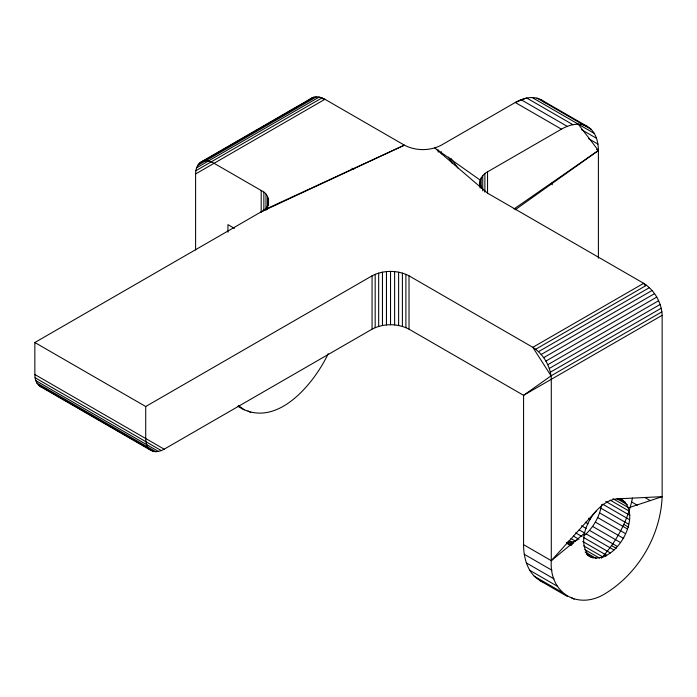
<?xml version="1.0" encoding="UTF-8"?>
<svg xmlns="http://www.w3.org/2000/svg" width="697" height="697" viewBox="0 0 697 697"><rect width="100%" height="100%" fill="white"/><g stroke="black" fill="none" stroke-linecap="round" stroke-linejoin="round"><path stroke-width="1.05" d="M587.615 555.352C613.308 570.503 646.241 513.454 620.278 498.782M195.604 249.979L195.604 173.962C195.622 169.493 196.955 164.475 201.015 162L311.873 97.998C316.046 95.716 321.056 97.066 324.941 99.288L404.391 145.159C415.691 151.083 430.049 151.083 441.349 145.159L515.257 102.494C523.029 98.05 533.057 95.35 541.386 99.906L587.58 126.575C595.691 131.515 598.366 141.543 598.401 150.5L598.401 258.265M479.884 186.848C478.761 180.68 481.967 174.607 487.543 171.828L561.451 129.163C569.222 124.719 579.251 122.019 587.58 126.575M584.025 535.714C593.278 527.847 599.664 516.564 601.642 504.576M601.25 558.253C616.688 541.447 627.901 520.441 632.458 498.033M480.207 188.12L480.207 180.14L434.736 147.938L487.543 193.165L643.671 283.304C654.448 290.135 661.627 302.559 662.15 315.314L662.15 496.665L617.202 498.852C595.099 500.559 571.888 539.905 590.385 556.955M328.217 353.71C313.598 384.439 275.367 430.807 237.703 406.142M612.977 498.677L628.685 507.747L662.15 496.665C660.582 534.904 639.053 572.202 606.721 592.677C579.094 611.121 549.123 593.818 551.283 560.667L596.231 510.962M662.15 315.314L523.569 395.321L409.017 329.176C397.708 323.26 383.359 323.26 372.059 329.176L164.187 449.19C160.301 451.412 155.292 452.762 151.127 450.489L40.26 386.478C36.209 384.012 34.867 378.994 34.85 374.516L34.85 342.515L261.192 211.836C270.915 208.028 270.915 194.306 261.192 190.499L214.075 163.298C210.189 161.077 205.179 159.726 201.015 162M661.923 311.847L551.057 375.849L523.569 395.321L523.569 544.671L551.283 560.667L584.748 533.109L579.207 529.912M309.991 99.453L311.873 97.998M515.266 209.727L598.401 150.5L578.222 124.127L532.038 97.458M514.011 208.961L598.401 150.5L596.519 149.411M199.133 163.464L314.077 97.092M197.617 165.442L316.551 96.77M196.502 167.89L319.235 97.04M195.831 170.756L322.049 97.885M195.604 173.962L324.941 99.288L322.964 98.887M34.85 342.515L145.717 406.517L372.059 275.838C383.359 269.922 397.708 269.922 409.017 275.838L532.813 347.315C543.59 354.137 550.769 366.57 551.283 379.316L551.283 560.667M535.697 349.249L646.563 285.239M538.52 351.654L649.386 287.652M541.194 354.485L652.061 290.475M543.669 357.657L654.535 293.655M545.873 361.107L656.74 297.096M547.755 364.74L658.621 300.729M549.271 368.469L660.137 304.458M550.386 372.198L661.244 308.196M577.194 540.219L571.862 542.153L568.517 542.484M261.192 211.836L404.391 145.159L263.858 210.032M617.202 498.852L623.048 500.376M523.569 544.671C523.525 559.142 528.657 576.707 543.59 582.1M40.26 386.478L42.465 387.384M536.978 98.103L591.344 129.485M578.353 124.197L594.375 133.449M572.873 124.658L526.679 97.989L515.257 102.494L561.451 129.163M581.516 129.642L596.597 138.355M521.034 99.68L567.227 126.349M588.521 138.642L597.948 144.079M351.915 168.204L353.788 169.284M234.401 228.372L227.936 224.634L227.936 232.214M644.838 497.466L650.379 500.673M631.717 502.006L637.267 505.212M618.936 498.468L625.401 502.206M617.133 498.808L627.3 504.68M610.128 500.124L629.53 511.328M605.798 501.465L629.818 515.336M602.739 504.201L629.53 519.666M600.971 508.226L628.685 524.231M623.85 524.397L628.467 527.063M599.586 512.896L627.3 528.892M597.686 517.557L625.401 533.553M588.538 518.176L590.385 519.239M595.334 522.097L623.745 538.493M585.262 522.184L588.033 523.778M592.581 526.401L620.295 542.405M581.516 525.773L586.142 528.439M589.488 530.373L617.202 546.378M611.583 545.638L616.2 548.304M586.142 533.911L613.857 549.916M575.591 532.865L582.056 536.603M583.537 537.457L610.328 552.921M573.457 536.132L579.007 539.339M582.701 541.473L606.721 555.335M604.168 555.169L606.015 556.232M570.974 538.546L575.591 541.212M583.703 545.89L603.105 557.095M569.048 540.524L573.709 543.216M584.8 549.619L599.586 558.149M567.663 541.987L572.281 544.653M585.149 552.085L596.231 558.489M566.347 542.614L571.401 545.533M586.186 554.063L593.147 558.079M566.365 543.085L570.059 545.22M524.257 554.289L551.972 570.285M526.287 562.88L554.002 578.885M529.615 570.242L557.33 586.238M248.019 410.977L250.789 412.58M534.155 576.184L561.869 592.18M571.366 597.66L574.136 599.263M539.809 580.557L567.524 596.554M34.85 374.516L164.187 449.19M35.077 377.722L161.303 450.593M35.756 380.588L158.48 451.447M36.863 383.036L155.806 451.708M38.379 385.023L153.331 451.386M541.386 99.906L545.15 102.816M238.522 405.497L244.168 409.871M151.127 450.489C147.067 448.014 145.734 442.996 145.717 438.526L145.717 406.517M450.915 158.358L457.929 168.038M482.733 189.349L480.207 184.862L479.884 182.501M551.057 375.849L532.813 347.315L643.671 283.304L644.76 285.186M448.493 157.104L452.344 163.534M552.207 182.605L552.207 184.783M487.543 171.828L487.543 193.6M484.877 173.631L484.877 192.137M482.733 175.653L482.733 190.891M481.165 177.84L481.165 187.632M441.349 151.693L441.349 153.871M438.23 149.968L438.23 152.138M409.017 275.838L409.017 329.176M405.898 274.304L405.898 327.642M402.396 273.067L402.396 326.405M398.614 272.161L398.614 325.499M394.624 271.603L394.624 324.95M390.538 271.421L390.538 324.758M386.452 271.603L386.452 324.95M382.461 272.161L382.461 325.499M378.671 273.067L378.671 326.405M375.178 274.304L375.178 327.642M372.059 275.838L372.059 329.176M268.528 198.811L268.528 205.702M267.57 196.502L267.57 209.091M266.001 194.315L266.001 210.189M263.858 192.302L263.858 209.719M261.192 190.499L261.192 212.271"/></g></svg>
